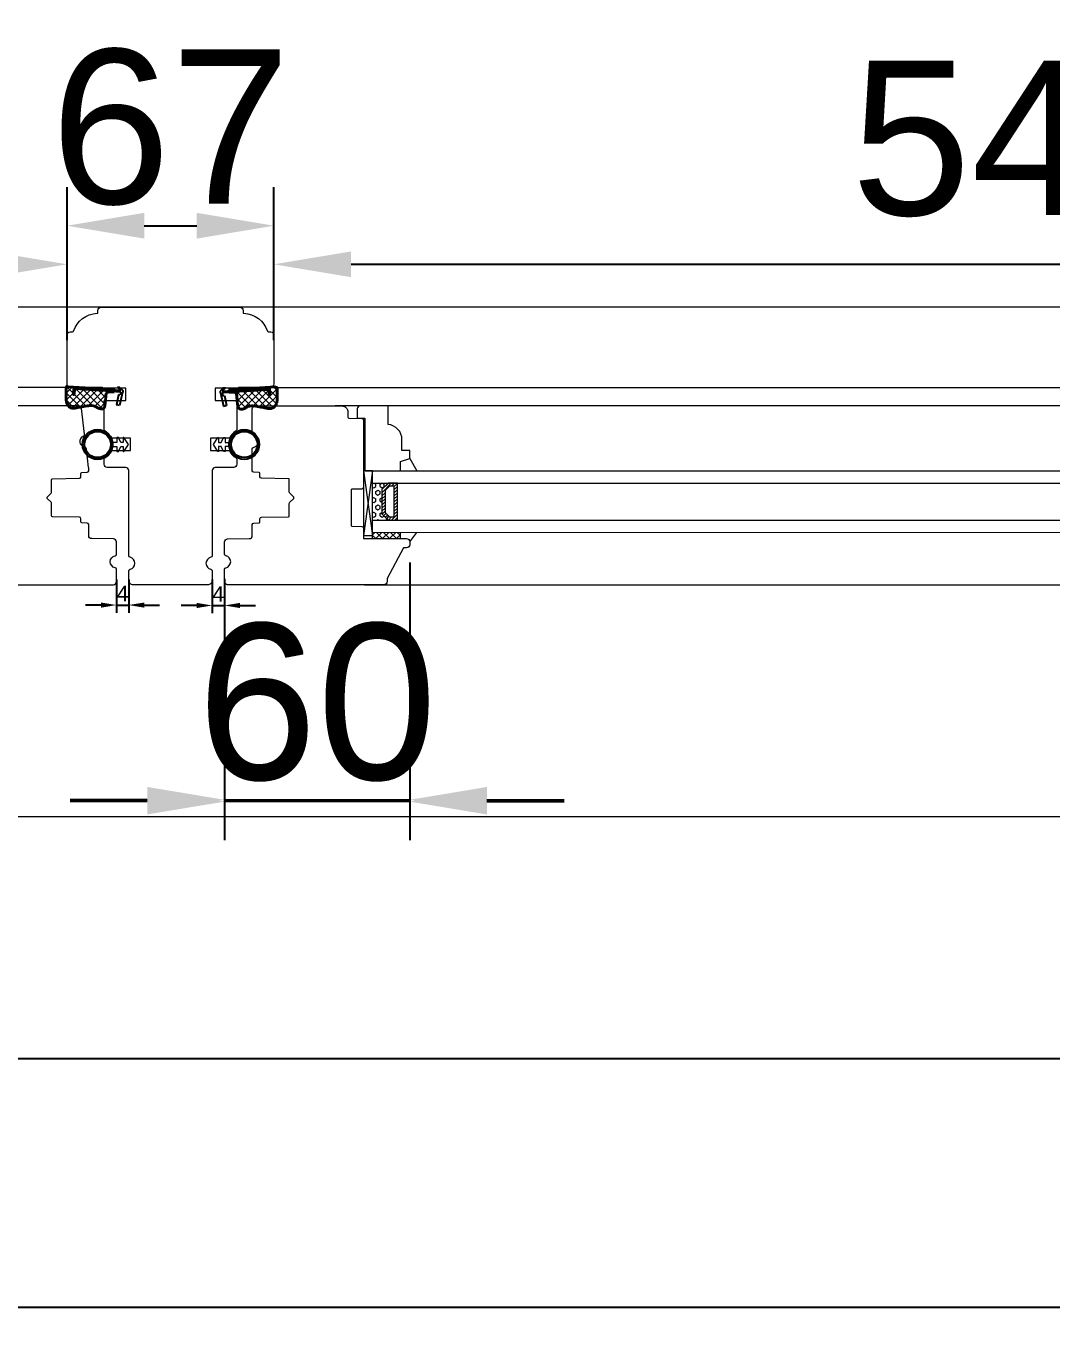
# Model space of a CAD drawing. Header units: millimetres. Extents: x 0 to 182016, y 11 to 3710.
# Drawn here: x 50343.5 to 50675.7, y 397.1 to 824.6 of the extents above; entities that cross this region are included whole.
import ezdxf

# ---------------------------------------------------------------- set-up
doc = ezdxf.new("R2010")
doc.units = ezdxf.units.MM
for name, color, linetype, lineweight in [('Matmenys', 10, 'Continuous', 20), ('OTHER', 251, 'Continuous', 13), ('Stakta', 7, 'Continuous', 25), ('Testinės profilio linijos', 7, 'Continuous', 5)]:
    doc.layers.add(name, color=color, linetype=linetype, lineweight=lineweight)
doc.layers.add('Stiklo paketas', color=7, linetype='Continuous')
doc.styles.get("Standard").update_dxf_attribs({"font": 'arial.ttf'})
doc.dimstyles.new('2', dxfattribs={"dimscale": 2, "dimtxt": 2.5, "dimasz": 2.5, "dimexe": 1.25, "dimexo": 0.625, "dimtad": 1, "dimtxsty": 'Standard', "dimcen": 2.5, "dimadec": 0, "dimazin": 0, "dimtfac": 1, "dimtmove": 0, "dimatfit": 3, "dimfxl": 1, "dimarcsym": 0})
doc.dimstyles.new('Padidinti matmenys', dxfattribs={"dimscale": 10, "dimtxt": 5, "dimasz": 2.5, "dimexe": 1.25, "dimexo": 0.625, "dimtad": 1, "dimdec": 1, "dimtxsty": 'Standard', "dimcen": 2.5, "dimadec": 0, "dimazin": 0, "dimtfac": 1, "dimtdec": 1, "dimtmove": 0, "dimatfit": 3, "dimfxl": 1, "dimarcsym": 0})

# ---------------------------------------------------------------- blocks, each defined once
blk = doc.blocks.new('*D1505')
at = {"color": 0, "lineweight": -2, "transparency": 16777216}
for p, q in [((50467.72, 650.86), (50467.72, 561.47)), ((50407.72, 640.61), (50407.72, 561.47)), ((50382.72, 573.97), (50357.72, 573.97)), ((50407.72, 573.97), (50467.72, 573.97)), ((50492.72, 573.97), (50517.72, 573.97))]:
    blk.add_line(p, q, dxfattribs=at)
at = {"color": 0, "transparency": 16777216}
for points in [[(50382.72, 578.13), (50382.72, 569.8), (50407.72, 573.97)], [(50492.72, 578.13), (50492.72, 569.8), (50467.72, 573.97)]]:
    blk.add_solid(points, dxfattribs=at)
at = {"layer": 'Defpoints', "color": 0, "transparency": 16777216}
for p in [(50467.72, 657.11), (50407.72, 646.86), (50467.72, 573.97)]:
    blk.add_point(p, dxfattribs=at)
at = {"color": 0, "lineweight": 5, "transparency": 16777216, "insert": (50437.72, 605.75), "char_height": 50, "attachment_point": 5}
blk.add_mtext('60', dxfattribs=at)
blk = doc.blocks.new('*D1506')
at = {"layer": 'Defpoints', "color": 0, "transparency": 16777216}
for p in [(50403.72, 646.61), (50407.72, 646.86), (50407.72, 636.93)]:
    blk.add_point(p, dxfattribs=at)
at = {"layer": 'Matmenys', "color": 0, "lineweight": -2, "transparency": 16777216}
for p, q in [((50407.72, 645.61), (50407.72, 634.43)), ((50403.72, 645.36), (50403.72, 634.43)), ((50398.72, 636.93), (50393.72, 636.93)), ((50403.72, 636.93), (50407.72, 636.93)), ((50412.72, 636.93), (50417.72, 636.93))]:
    blk.add_line(p, q, dxfattribs=at)
at = {"layer": 'Matmenys', "color": 0, "transparency": 16777216}
for points in [[(50398.72, 637.77), (50398.72, 636.1), (50403.72, 636.93)], [(50412.72, 637.77), (50412.72, 636.1), (50407.72, 636.93)]]:
    blk.add_solid(points, dxfattribs=at)
at = {"layer": 'Matmenys', "color": 0, "lineweight": 5, "transparency": 16777216, "insert": (50405.72, 640.68), "char_height": 5, "attachment_point": 5}
blk.add_mtext('4', dxfattribs=at)
blk = doc.blocks.new('*D1499')
at = {"color": 0, "lineweight": -2, "transparency": 16777216}
for p, q in [((50423.72, 730.85), (50423.72, 759.98)), ((50972.49, 730.85), (50972.49, 759.98)), ((50448.72, 747.48), (50947.49, 747.48))]:
    blk.add_line(p, q, dxfattribs=at)
at = {"color": 0, "transparency": 16777216}
for points in [[(50448.72, 751.65), (50448.72, 743.31), (50423.72, 747.48)], [(50947.49, 751.65), (50947.49, 743.31), (50972.49, 747.48)]]:
    blk.add_solid(points, dxfattribs=at)
at = {"layer": 'Defpoints', "color": 0, "transparency": 16777216}
for p in [(50972.49, 747.48), (50423.72, 724.6), (50972.49, 724.6)]:
    blk.add_point(p, dxfattribs=at)
at = {"color": 0, "lineweight": 5, "transparency": 16777216, "insert": (50698.11, 783.78), "char_height": 50, "attachment_point": 5}
blk.add_mtext('548,8', dxfattribs=at)
blk = doc.blocks.new('*D1643')
at = {"color": 0, "lineweight": -2, "transparency": 16777216}
for p, q in [((49726, 637.36), (49726, 477.68)), ((52285.98, 637.36), (52285.98, 477.68)), ((49751, 490.18), (52260.98, 490.18))]:
    blk.add_line(p, q, dxfattribs=at)
at = {"color": 0, "transparency": 16777216}
for points in [[(49751, 494.35), (49751, 486.02), (49726, 490.18)], [(52260.98, 494.35), (52260.98, 486.02), (52285.98, 490.18)]]:
    blk.add_solid(points, dxfattribs=at)
at = {"layer": 'Defpoints', "color": 0, "transparency": 16777216}
for p in [(49726, 643.61), (52285.98, 643.61), (52285.98, 490.18)]:
    blk.add_point(p, dxfattribs=at)
at = {"color": 0, "lineweight": 5, "transparency": 16777216, "insert": (51005.99, 521.96), "char_height": 50, "attachment_point": 5}
blk.add_mtext('2560', dxfattribs=at)
blk = doc.blocks.new('*D1644')
at = {"layer": 'Defpoints', "color": 0, "transparency": 16777216}
for p in [(50372.72, 646.63), (50376.72, 646.63), (50376.72, 637.07)]:
    blk.add_point(p, dxfattribs=at)
at = {"layer": 'Matmenys', "color": 0, "lineweight": -2, "transparency": 16777216}
for p, q in [((50372.72, 645.38), (50372.72, 634.57)), ((50376.72, 645.38), (50376.72, 634.57)), ((50367.72, 637.07), (50362.72, 637.07)), ((50372.72, 637.07), (50376.72, 637.07)), ((50381.72, 637.07), (50386.72, 637.07))]:
    blk.add_line(p, q, dxfattribs=at)
at = {"layer": 'Matmenys', "color": 0, "transparency": 16777216}
for points in [[(50367.72, 637.9), (50367.72, 636.23), (50372.72, 637.07)], [(50381.72, 637.9), (50381.72, 636.23), (50376.72, 637.07)]]:
    blk.add_solid(points, dxfattribs=at)
at = {"layer": 'Matmenys', "color": 0, "transparency": 16777216, "insert": (50374.72, 640.82), "char_height": 5, "attachment_point": 5}
blk.add_mtext('4', dxfattribs=at)
blk = doc.blocks.new('*D2059')
at = {"color": 0, "lineweight": -2, "transparency": 16777216}
for p, q in [((50356.72, 722.9), (50356.72, 772.48)), ((50423.72, 722.9), (50423.72, 772.48)), ((50381.72, 759.98), (50398.72, 759.98))]:
    blk.add_line(p, q, dxfattribs=at)
at = {"color": 0, "transparency": 16777216}
for points in [[(50381.72, 764.15), (50381.72, 755.81), (50356.72, 759.98)], [(50398.72, 764.15), (50398.72, 755.81), (50423.72, 759.98)]]:
    blk.add_solid(points, dxfattribs=at)
at = {"layer": 'Defpoints', "color": 0, "transparency": 16777216}
for p in [(50423.72, 759.98), (50356.72, 716.65), (50423.72, 716.65)]:
    blk.add_point(p, dxfattribs=at)
at = {"color": 0, "lineweight": 5, "transparency": 16777216, "insert": (50390.22, 791.76), "char_height": 50, "attachment_point": 5}
blk.add_mtext('67', dxfattribs=at)
blk = doc.blocks.new('*D1645')
at = {"color": 0, "lineweight": -2, "transparency": 16777216}
for p, q in [((50467.72, 650.37), (50467.72, 560.88)), ((50407.72, 638.36), (50407.72, 560.88)), ((50382.72, 573.38), (50357.72, 573.38)), ((50467.72, 573.38), (50407.72, 573.38)), ((50492.72, 573.38), (50517.72, 573.38))]:
    blk.add_line(p, q, dxfattribs=at)
at = {"color": 0, "transparency": 16777216}
for points in [[(50382.72, 577.55), (50382.72, 569.22), (50407.72, 573.38)], [(50492.72, 577.55), (50492.72, 569.22), (50467.72, 573.38)]]:
    blk.add_solid(points, dxfattribs=at)
at = {"layer": 'Defpoints', "color": 0, "transparency": 16777216}
for p in [(50467.72, 656.62), (50407.72, 644.61), (50407.72, 573.38)]:
    blk.add_point(p, dxfattribs=at)
at = {"color": 0, "lineweight": 5, "transparency": 16777216, "insert": (50437.72, 605.16), "char_height": 50, "attachment_point": 5}
blk.add_mtext('60', dxfattribs=at)
blk = doc.blocks.new('*D1646')
at = {"color": 0, "lineweight": -2, "transparency": 16777216}
for p, q in [((49807.96, 730.85), (49807.96, 759.98)), ((50356.72, 730.85), (50356.72, 759.98)), ((50331.72, 747.48), (49832.96, 747.48))]:
    blk.add_line(p, q, dxfattribs=at)
at = {"color": 0, "transparency": 16777216}
for points in [[(49832.96, 751.65), (49832.96, 743.31), (49807.96, 747.48)], [(50331.72, 751.65), (50331.72, 743.31), (50356.72, 747.48)]]:
    blk.add_solid(points, dxfattribs=at)
at = {"layer": 'Defpoints', "color": 0, "transparency": 16777216}
for p in [(49807.96, 747.48), (49807.96, 724.6), (50356.72, 724.6)]:
    blk.add_point(p, dxfattribs=at)
at = {"color": 0, "lineweight": 5, "transparency": 16777216, "insert": (50082.34, 783.78), "char_height": 50, "attachment_point": 5}
blk.add_mtext('548,8', dxfattribs=at)
blk = doc.blocks.new('*D1647')
at = {"color": 0, "lineweight": -2, "transparency": 16777216}
for p, q in [((49682.7, 562.36), (49682.7, 397.12)), ((52329.28, 562.36), (52329.28, 397.12)), ((49707.7, 409.62), (52304.28, 409.62))]:
    blk.add_line(p, q, dxfattribs=at)
at = {"color": 0, "transparency": 16777216}
for points in [[(49707.7, 413.78), (49707.7, 405.45), (49682.7, 409.62)], [(52304.28, 413.78), (52304.28, 405.45), (52329.28, 409.62)]]:
    blk.add_solid(points, dxfattribs=at)
at = {"layer": 'Defpoints', "color": 0, "transparency": 16777216}
for p in [(49682.7, 568.61), (52329.28, 568.61), (52329.28, 409.62)]:
    blk.add_point(p, dxfattribs=at)
at = {"color": 0, "lineweight": 5, "transparency": 16777216, "insert": (51005.99, 445.91), "char_height": 50, "attachment_point": 5}
blk.add_mtext('2646,6', dxfattribs=at)

msp = doc.modelspace()

# ---------------------------------------------------------------- hatches: boundary and pattern name
at = {"lineweight": 0}
h = msp.add_hatch(dxfattribs=at)
h.set_pattern_fill('HEX', color=256, scale=0.25, angle=90, style=0)
h.set_pattern_definition([(90, (32108.4537, -12242.8024), (1.374815, -4e-16), [0.79375, -1.5875]), (330, (32108.4537, -12242.8024), (-0.6874075, -1.190624716), [0.79375, -1.5875]), (30, (32108.4537, -12242.0086), (0.6874075, -1.190624716), [0.79375, -1.5875])])
h.paths.add_polyline_path([(50455.7247052, 664.6059121), (50460.7247052, 664.6059121), (50458.7247052, 666.6059121), (50458.7247052, 674.6059121), (50460.7247052, 676.6059121), (50455.7247052, 676.6066212)])
h = msp.add_hatch(dxfattribs=at)
h.set_pattern_fill('JIS_WOOD', color=256, angle=90, style=0)
h.set_pattern_definition([(45, (32108.4537, -12242.8024), (0.5, -0.5), [])])
h.paths.add_polyline_path([(50458.7247052, 674.6059121), (50458.7247052, 666.6059121), (50460.7247052, 664.6059121), (50463.7247052, 664.6059121), (50463.7424386, 676.6424947), (50460.7247052, 676.6059121)])
h.paths.add_polyline_path([(50459.7247052, 667.0201257), (50459.7247052, 674.1916986), (50461.1389188, 675.6059121), (50462.7247052, 675.6059121), (50462.7247052, 665.6059121), (50461.1389188, 665.6059121)], flags=16)
at = {"lineweight": 0, "ltscale": 0.5}
h = msp.add_hatch(dxfattribs=at)
h.set_pattern_fill('ANSI37', color=256, scale=0.5, angle=90, style=0)
h.set_pattern_definition([(135, (50452.2247, 658.6066), (-1.12253, -1.12253), []), (225, (50452.2247, 658.6066), (1.12253, -1.12253), [])])
h.paths.add_polyline_path([(50464.7247052, 660.6066212), (50455.7247052, 660.6066212), (50455.7247052, 658.6066212), (50464.7247052, 658.6066212)])
at = {"layer": 'Matmenys'}
h = msp.add_hatch(dxfattribs=at)
h.set_pattern_fill('ANSI37', color=252, scale=0.5, angle=-180, style=0)
h.set_pattern_definition([(225, (-208210.9353, -1098775.0854), (1.1225320151, -1.1225320151), []), (315, (-208210.9353, -1098775.0854), (1.1225320151, 1.1225320151), [])])
edge = h.paths.add_edge_path()
edge.add_arc((50359.3131523, 706.9121975), 0.1, 86.410654388, 176.410654388)
edge.add_line((50359.2133484, 706.918458), (50359.1162652, 705.3707722))
edge.add_arc((50358.8667556, 705.3864235), 0.25, 176.410654388, 356.410654388, ccw=False)
edge.add_line((50358.617246, 705.4020747), (50358.7456317, 707.4487796))
edge.add_arc((50358.8454355, 707.4425191), 0.1, 86.410654381, 176.410654388, ccw=False)
edge.add_line((50358.851696, 707.542323), (50358.856441, 707.617966))
edge.add_line((50358.856441, 707.617966), (50356.8746401, 707.7422804))
edge.add_spline(control_points=[(50356.8746401, 707.7422804), (50356.7954816, 707.730478), (50356.7254899, 707.7193025), (50356.6417391, 707.6975086), (50356.6181748, 707.6881227), (50356.5942918, 707.6754279), (50356.5862322, 707.6691786), (50356.5617443, 707.6435898), (50356.5428515, 707.6143528), (50356.5091481, 707.510033), (50356.4960262, 707.4371008), (50356.476324, 707.1841178), (50356.4868224, 706.9702836), (50356.5061505, 706.5278052), (50356.5106259, 706.3084763), (50356.5117021, 705.8885854), (50356.5086701, 705.6854993), (50356.4959596, 705.0952919), (50356.4827832, 704.7272418), (50356.4830449, 703.9740604), (50356.5015412, 703.5973105), (50356.6047276, 703.0042061), (50356.6646216, 702.7766351), (50356.8176572, 702.3795339), (50356.9004066, 702.2077463), (50357.1044068, 701.8665785), (50357.2245216, 701.7003759), (50357.4919667, 701.4092161), (50357.6396404, 701.2856361), (50357.9208249, 701.1259174), (50358.0561212, 701.0783634), (50358.35742, 701.0187585), (50358.52102, 701.0080552), (50359.1056168, 701.021799), (50359.5695324, 701.1165533), (50360.4620285, 701.2882955), (50360.8891087, 701.3719901), (50361.9674573, 701.5831764), (50362.6255079, 701.7169105), (50363.6186098, 701.8418365), (50363.922211, 701.8723304), (50364.5442546, 701.8966658), (50364.8601587, 701.8891251), (50365.4093669, 701.8042407), (50365.6454503, 701.7429021), (50366.0461017, 701.5704418), (50366.2047343, 701.4755933), (50366.503393, 701.2913249), (50366.6448503, 701.2014674), (50366.9466332, 701.0453843), (50367.1116859, 700.9754142), (50367.4768076, 700.855683), (50367.6777577, 700.8126804), (50368.0171743, 700.7887817), (50368.1591598, 700.8019875), (50368.3543805, 700.8620268), (50368.4197083, 700.898767), (50368.5464316, 701.0073161), (50368.6056095, 701.0793822), (50368.762687, 701.3434698), (50368.8441867, 701.5845781), (50368.960804, 702.1349891), (50368.9973355, 702.4431842), (50369.050607, 703.039402), (50369.0698294, 703.326953), (50369.1131889, 703.8574428), (50369.1353251, 704.1057013), (50369.1715394, 704.5105036), (50369.1856258, 704.6679069), (50369.2137479, 704.9918393), (50369.228784, 705.1701565), (50369.297069, 705.4730236), (50369.332704, 705.5908456), (50369.4283008, 705.8033244), (50369.4814477, 705.8972392), (50369.6000884, 706.0424329), (50369.6557107, 706.0974511), (50369.7794779, 706.186543), (50369.8431049, 706.2194224), (50369.961969, 706.2675906), (50370.019046, 706.2844718), (50370.1196264, 706.3104158), (50370.164022, 706.3201333), (50370.2050183, 706.3291693)], knot_values=[0, 0, 0, 0, 0.2245066002, 0.2245066002, 0.377043448, 0.377043448, 0.5295802957, 0.5295802957, 0.8082977366, 0.8082977366, 1.0870151774, 1.0870151774, 1.6244414062, 1.6244414062, 2.161867635, 2.161867635, 2.6992938638, 2.6992938638, 3.7741463214, 3.7741463214, 5.0334406395, 5.0334406395, 5.8656302806, 5.8656302806, 6.5060139406, 6.5060139406, 7.1463976006, 7.1463976006, 7.7996240151, 7.7996240151, 8.3563201169, 8.3563201169, 8.9130162187, 8.9130162187, 10.239934143, 10.239934143, 11.5668520673, 11.5668520673, 13.5970761059, 13.5970761059, 14.4582175179, 14.4582175179, 15.3193589298, 15.3193589298, 15.9856015553, 15.9856015553, 16.5061017172, 16.5061017172, 17.0266018791, 17.0266018791, 17.547102041, 17.547102041, 18.1672448488, 18.1672448488, 18.7176261004, 18.7176261004, 19.1465766047, 19.1465766047, 19.5755271091, 19.5755271091, 20.3898249977, 20.3898249977, 21.2041228863, 21.2041228863, 21.9655448497, 21.9655448497, 22.7269668131, 22.7269668131, 23.2229068178, 23.2229068178, 23.7188468224, 23.7188468224, 24.0184411081, 24.0184411081, 24.2549295987, 24.2549295987, 24.4119994701, 24.4119994701, 24.5501072405, 24.5501072405, 24.6882150108, 24.6882150108, 24.8099116426, 24.8099116426, 24.8099116426, 24.8099116426], degree=3, periodic=0)
edge.add_line((50370.2050183, 706.3291693), (50359.3194128, 707.0120013))
h = msp.add_hatch(dxfattribs=at)
h.set_pattern_fill('ANSI37', color=252, scale=0.5, angle=-180, style=0)
h.set_pattern_definition([(225, (-208864.6806, -1098775.0854), (1.1225320151, -1.1225320151), []), (315, (-208864.6806, -1098775.0854), (1.1225320151, 1.1225320151), [])])
edge = h.paths.add_edge_path()
edge.add_arc((50421.8105534, 706.726351), 0.1, 363.589345612, 453.589345612, ccw=False)
edge.add_line((50421.9103572, 706.7326115), (50422.0074404, 705.1849258))
edge.add_arc((50422.25695, 705.200577), 0.25, 183.589345612, 363.589345612)
edge.add_line((50422.5064596, 705.2162282), (50422.378074, 707.2629332))
edge.add_arc((50422.2782701, 707.2566727), 0.1, 363.589345612, 453.589345619)
edge.add_line((50422.2720096, 707.3564765), (50422.2672647, 707.4321195))
edge.add_line((50422.2672647, 707.4321195), (50424.2490656, 707.5564339))
edge.add_spline(control_points=[(50424.2490656, 707.5564339), (50424.3282241, 707.5446315), (50424.3982157, 707.533456), (50424.4819665, 707.5116621), (50424.5055308, 707.5022763), (50424.5294139, 707.4895814), (50424.5374735, 707.4833321), (50424.5619613, 707.4577433), (50424.5808542, 707.4285063), (50424.6145575, 707.3241865), (50424.6276795, 707.2512543), (50424.6473816, 706.9982713), (50424.6368833, 706.7844372), (50424.6175551, 706.3419587), (50424.6130798, 706.1226299), (50424.6120036, 705.702739), (50424.6150356, 705.4996528), (50424.627746, 704.9094455), (50424.6409225, 704.5413954), (50424.6406608, 703.7882139), (50424.6221644, 703.4114641), (50424.5189781, 702.8183596), (50424.4590841, 702.5907887), (50424.3060484, 702.1936875), (50424.223299, 702.0218998), (50424.0192989, 701.6807321), (50423.8991841, 701.5145294), (50423.631739, 701.2233697), (50423.4840653, 701.0997897), (50423.2028807, 700.9400709), (50423.0675845, 700.892517), (50422.7662857, 700.832912), (50422.6026857, 700.8222087), (50422.0180889, 700.8359526), (50421.5541733, 700.9307068), (50420.6616772, 701.1024491), (50420.2345969, 701.1861437), (50419.1562483, 701.39733), (50418.4981977, 701.531064), (50417.5050958, 701.65599), (50417.2014947, 701.6864839), (50416.5794511, 701.7108193), (50416.263547, 701.7032786), (50415.7143388, 701.6183943), (50415.4782553, 701.5570556), (50415.0776039, 701.3845953), (50414.9189714, 701.2897468), (50414.6203126, 701.1054785), (50414.4788554, 701.0156209), (50414.1770725, 700.8595379), (50414.0120198, 700.7895677), (50413.6468981, 700.6698365), (50413.445948, 700.626834), (50413.1065314, 700.6029353), (50412.9645459, 700.6161411), (50412.7693252, 700.6761803), (50412.7039974, 700.7129205), (50412.577274, 700.8214696), (50412.5180962, 700.8935358), (50412.3610186, 701.1576234), (50412.279519, 701.3987316), (50412.1629017, 701.9491426), (50412.1263702, 702.2573377), (50412.0730987, 702.8535555), (50412.0538762, 703.1411065), (50412.0105168, 703.6715964), (50411.9883806, 703.9198548), (50411.9521663, 704.3246571), (50411.9380798, 704.4820605), (50411.9099577, 704.8059928), (50411.8949217, 704.9843101), (50411.8266367, 705.2871771), (50411.7910016, 705.4049991), (50411.6954049, 705.6174779), (50411.642258, 705.7113927), (50411.5236172, 705.8565865), (50411.467995, 705.9116046), (50411.3442278, 706.0006966), (50411.2806007, 706.033576), (50411.1617367, 706.0817441), (50411.1046596, 706.0986254), (50411.0040793, 706.1245693), (50410.9596837, 706.1342869), (50410.9186874, 706.1433228)], knot_values=[0, 0, 0, 0, 0.2245066002, 0.2245066002, 0.377043448, 0.377043448, 0.5295802957, 0.5295802957, 0.8082977366, 0.8082977366, 1.0870151774, 1.0870151774, 1.6244414062, 1.6244414062, 2.161867635, 2.161867635, 2.6992938638, 2.6992938638, 3.7741463214, 3.7741463214, 5.0334406395, 5.0334406395, 5.8656302806, 5.8656302806, 6.5060139406, 6.5060139406, 7.1463976006, 7.1463976006, 7.7996240151, 7.7996240151, 8.3563201169, 8.3563201169, 8.9130162187, 8.9130162187, 10.239934143, 10.239934143, 11.5668520673, 11.5668520673, 13.5970761059, 13.5970761059, 14.4582175179, 14.4582175179, 15.3193589298, 15.3193589298, 15.9856015553, 15.9856015553, 16.5061017172, 16.5061017172, 17.0266018791, 17.0266018791, 17.547102041, 17.547102041, 18.1672448488, 18.1672448488, 18.7176261004, 18.7176261004, 19.1465766047, 19.1465766047, 19.5755271091, 19.5755271091, 20.3898249977, 20.3898249977, 21.2041228863, 21.2041228863, 21.9655448497, 21.9655448497, 22.7269668131, 22.7269668131, 23.2229068178, 23.2229068178, 23.7188468224, 23.7188468224, 24.0184411081, 24.0184411081, 24.2549295987, 24.2549295987, 24.4119994701, 24.4119994701, 24.5501072405, 24.5501072405, 24.6882150108, 24.6882150108, 24.8099116426, 24.8099116426, 24.8099116426, 24.8099116426], degree=3, periodic=0)
edge.add_line((50410.9186874, 706.1433228), (50421.8042929, 706.8261549))

# ---------------------------------------------------------------- linework, layer by layer
at = {"color": 1}
for p, q in [((50356.8303998, 708.0390004), (50372.1552153, 707.0777057)), ((50356.8746401, 707.7422804), (50372.1095848, 706.7866231)), ((50370.2695911, 706.0362011), (50372.0300424, 705.9257716)), ((50424.2933058, 707.853154), (50408.9684904, 706.8918593)), ((50424.2490656, 707.5564339), (50409.0141208, 706.6007766)), ((50410.8541146, 705.8503546), (50409.0936633, 705.7399251))]:
    msp.add_line(p, q, dxfattribs=at)
for p, q in [((50358.7456317, 707.4487796), (50358.617246, 705.4020747)), ((50358.851696, 707.542323), (50358.856441, 707.617966)), ((50374.10996, 706.5852029), (50358.851696, 707.542323)), ((50359.2133484, 706.918458), (50359.1162652, 705.3707722)), ((50374.1531778, 706.0815092), (50359.3194128, 707.0120013)), ((50373.8068874, 707.6060475), (50373.0592467, 707.6529455)), ((50373.0592467, 707.6529455), (50374.10996, 706.5852029)), ((50374.6586403, 706.0498026), (50373.6751938, 701.7027121)), ((50373.8068874, 707.6060475), (50374.8372287, 706.5395828)), ((50374.1531778, 706.0815092), (50373.915983, 705.033046)), ((50374.8059262, 706.0405636), (50374.6586403, 706.0498026)), ((50374.8372287, 706.5395828), (50374.8059262, 706.0405636)), ((50407.3168183, 707.420201), (50406.286477, 706.3537364)), ((50406.286477, 706.3537364), (50406.3177795, 705.8547172)), ((50406.3177795, 705.8547172), (50406.4650654, 705.8639561)), ((50406.4650654, 705.8639561), (50407.4485119, 701.5168657)), ((50406.9705278, 705.8956628), (50421.8042929, 706.8261549)), ((50406.9705278, 705.8956628), (50407.2077227, 704.8471996)), ((50408.064459, 707.467099), (50407.0137457, 706.3993565)), ((50407.0137457, 706.3993565), (50422.2720096, 707.3564765)), ((50407.3168183, 707.420201), (50408.064459, 707.467099)), ((50421.9103572, 706.7326115), (50422.0074404, 705.1849258)), ((50422.2720096, 707.3564765), (50422.2672647, 707.4321195)), ((50422.378074, 707.2629332), (50422.5064596, 705.2162282)), ((50373.428307, 705.1433735), (50372.6998418, 701.9233669)), ((50373.6751938, 701.7027121), (50372.6998418, 701.9233669)), ((50373.915983, 705.033046), (50373.428307, 705.1433735)), ((50407.2077227, 704.8471996), (50407.6953986, 704.957527)), ((50407.4485119, 701.5168657), (50408.4238639, 701.7375205)), ((50407.6953986, 704.957527), (50408.4238639, 701.7375205))]:
    msp.add_line(p, q)
at = {"lineweight": 0}
for p, q in [((50467.7247052, 684.6066212), (50470.0113703, 680.6066212)), ((50455.7247052, 680.6059121), (50452.7247052, 659.6059121)), ((50452.7247052, 680.6059121), (50455.7247052, 659.6059121)), ((50455.7247052, 658.6066212), (50455.7247052, 661.6066212)), ((50464.7247052, 658.6066212), (50464.7247052, 660.6066212)), ((50467.7247052, 657.6066212), (50470.0113703, 660.6066212))]:
    msp.add_line(p, q, dxfattribs=at)
at = {"lineweight": 5}
msp.add_line((49682.698014, 568.6066212), (52329.27919, 568.6066212), dxfattribs=at)
at = {"lineweight": 0}
msp.add_lwpolyline([(50460.7247052, 695.6066212), (50460.7247052, 701.6066212), (50451.7247052, 701.6066212, 0.4142135624), (50450.7247052, 700.6066212), (50450.7247052, 697.6066212), (50453.2247052, 697.6066212), (50453.2247052, 680.6066212), (50464.7247052, 680.6066212), (50464.7247052, 683.6066212), (50467.7247052, 684.6066212), (50467.7247052, 687.1066212), (50465.2247052, 687.1066212), (50465.2247052, 690.631684, 0.3851703882), (50460.7247052, 695.6066212)], format="xyb", dxfattribs=at)
for points in [[(50452.7247052, 680.6059121), (50452.7247052, 659.6059121), (50455.7247052, 659.6059121), (50455.7247052, 680.6059121)], [(50458.7247052, 674.6059121), (50458.7247052, 666.6059121), (50460.7247052, 664.6059121), (50463.7247052, 664.6059121), (50463.7247052, 676.6059121), (50460.7247052, 676.6059121)], [(50459.7247052, 674.1916986), (50459.7247052, 667.0201257), (50461.1389188, 665.6059121), (50462.7247052, 665.6059121), (50462.7247052, 675.6059121), (50461.1389188, 675.6059121)]]:
    msp.add_lwpolyline(points, close=True, dxfattribs=at)
at = {"color": 18, "linetype": 'ByBlock', "true_color": 0x000000}
for centre, radius in [((50366.6197767, 689.0967907), 4.85), ((50366.6197767, 689.0967907), 4.25), ((50414.1172194, 689.1055557), 4.85), ((50414.1172194, 689.1055557), 4.25)]:
    msp.add_circle(centre, radius, dxfattribs=at)
for centre, radius, start, end in [((50358.8667556, 705.3864235), 0.25, 176.410654391, 356.410654391), ((50358.8454355, 707.4425191), 0.1, 86.410654384, 176.410654391), ((50359.3131523, 706.9121975), 0.1, 86.410654384, 176.410654391), ((50421.8105534, 706.726351), 0.1, 3.589345609, 93.589345613), ((50422.2782701, 707.2566727), 0.1, 3.589345609, 93.589345613), ((50422.25695, 705.200577), 0.25, 183.589345609, 3.589345609)]:
    msp.add_arc(centre, radius, start, end)
at = {"color": 1}
for points in [[(50356.8303998, 708.0390004), (50356.4688995, 707.9485037), (50356.1993586, 706.6746452), (50356.6877479, 701.9822722), (50357.7309457, 700.892266), (50359.8944176, 700.8736495), (50361.5924574, 701.2040235), (50363.7578983, 701.5509398), (50365.7946199, 701.351511), (50366.6228647, 700.875342), (50368.4774049, 700.5950787), (50369.3698507, 703.3072572), (50369.4970183, 704.7861328), (50369.6149896, 705.4734007), (50369.9171953, 705.9152861), (50370.2695911, 706.0362011)], [(50424.2933058, 707.853154), (50424.6548062, 707.7626572), (50424.9243471, 706.4887987), (50424.4359577, 701.7964257), (50423.39276, 700.7064195), (50421.2292881, 700.6878031), (50419.5312483, 701.018177), (50417.3658074, 701.3650933), (50415.3290857, 701.1656646), (50414.500841, 700.6894956), (50412.6463008, 700.4092322), (50411.7538549, 703.1214108), (50411.6266874, 704.6002864), (50411.508716, 705.2875542), (50411.2065104, 705.7294396), (50410.8541146, 705.8503546)]]:
    msp.add_spline(points, degree=3, dxfattribs=at)
for points in [[(50356.8746401, 707.7422804), (50356.7954816, 707.730478), (50356.7254899, 707.7193025), (50356.6417391, 707.6975086), (50356.6181748, 707.6881227), (50356.5942918, 707.6754279), (50356.5862322, 707.6691786), (50356.5617443, 707.6435898), (50356.5428515, 707.6143528), (50356.5091481, 707.510033), (50356.4960262, 707.4371008), (50356.476324, 707.1841178), (50356.4868224, 706.9702836), (50356.5061505, 706.5278052), (50356.5106259, 706.3084763), (50356.5117021, 705.8885854), (50356.5086701, 705.6854993), (50356.4959596, 705.0952919), (50356.4827832, 704.7272418), (50356.4830449, 703.9740604), (50356.5015412, 703.5973105), (50356.6047276, 703.0042061), (50356.6646216, 702.7766351), (50356.8176572, 702.3795339), (50356.9004066, 702.2077463), (50357.1044068, 701.8665785), (50357.2245216, 701.7003759), (50357.4919667, 701.4092161), (50357.6396404, 701.2856361), (50357.9208249, 701.1259174), (50358.0561212, 701.0783634), (50358.35742, 701.0187585), (50358.52102, 701.0080552), (50359.1056168, 701.021799), (50359.5695324, 701.1165533), (50360.4620285, 701.2882955), (50360.8891087, 701.3719901), (50361.9674573, 701.5831764), (50362.6255079, 701.7169105), (50363.6186098, 701.8418365), (50363.922211, 701.8723304), (50364.5442546, 701.8966658), (50364.8601587, 701.8891251), (50365.4093669, 701.8042407), (50365.6454503, 701.7429021), (50366.0461017, 701.5704418), (50366.2047343, 701.4755933), (50366.503393, 701.2913249), (50366.6448503, 701.2014674), (50366.9466332, 701.0453843), (50367.1116859, 700.9754142), (50367.4768076, 700.855683), (50367.6777577, 700.8126804), (50368.0171743, 700.7887817), (50368.1591598, 700.8019875), (50368.3543805, 700.8620268), (50368.4197083, 700.898767), (50368.5464316, 701.0073161), (50368.6056095, 701.0793822), (50368.762687, 701.3434698), (50368.8441867, 701.5845781), (50368.960804, 702.1349891), (50368.9973355, 702.4431842), (50369.050607, 703.039402), (50369.0698294, 703.326953), (50369.1131889, 703.8574428), (50369.1353251, 704.1057013), (50369.1715394, 704.5105036), (50369.1856258, 704.6679069), (50369.2137479, 704.9918393), (50369.228784, 705.1701565), (50369.297069, 705.4730236), (50369.332704, 705.5908456), (50369.4283008, 705.8033244), (50369.4814477, 705.8972392), (50369.6000884, 706.0424329), (50369.6557107, 706.0974511), (50369.7794779, 706.186543), (50369.8431049, 706.2194224), (50369.961969, 706.2675906), (50370.019046, 706.2844718), (50370.1196264, 706.3104158), (50370.164022, 706.3201333), (50370.2050183, 706.3291693)], [(50424.2490656, 707.5564339), (50424.3282241, 707.5446315), (50424.3982157, 707.533456), (50424.4819665, 707.5116621), (50424.5055308, 707.5022763), (50424.5294139, 707.4895814), (50424.5374735, 707.4833321), (50424.5619613, 707.4577433), (50424.5808542, 707.4285063), (50424.6145575, 707.3241865), (50424.6276795, 707.2512543), (50424.6473816, 706.9982713), (50424.6368833, 706.7844372), (50424.6175551, 706.3419587), (50424.6130798, 706.1226299), (50424.6120036, 705.702739), (50424.6150356, 705.4996528), (50424.627746, 704.9094455), (50424.6409225, 704.5413954), (50424.6406608, 703.7882139), (50424.6221644, 703.4114641), (50424.5189781, 702.8183596), (50424.4590841, 702.5907887), (50424.3060484, 702.1936875), (50424.223299, 702.0218998), (50424.0192989, 701.6807321), (50423.8991841, 701.5145294), (50423.631739, 701.2233697), (50423.4840653, 701.0997897), (50423.2028807, 700.9400709), (50423.0675845, 700.892517), (50422.7662857, 700.832912), (50422.6026857, 700.8222087), (50422.0180889, 700.8359526), (50421.5541733, 700.9307068), (50420.6616772, 701.1024491), (50420.2345969, 701.1861437), (50419.1562483, 701.39733), (50418.4981977, 701.531064), (50417.5050958, 701.65599), (50417.2014947, 701.6864839), (50416.5794511, 701.7108193), (50416.263547, 701.7032786), (50415.7143388, 701.6183943), (50415.4782553, 701.5570556), (50415.0776039, 701.3845953), (50414.9189714, 701.2897468), (50414.6203126, 701.1054785), (50414.4788554, 701.0156209), (50414.1770725, 700.8595379), (50414.0120198, 700.7895677), (50413.6468981, 700.6698365), (50413.445948, 700.626834), (50413.1065314, 700.6029353), (50412.9645459, 700.6161411), (50412.7693252, 700.6761803), (50412.7039974, 700.7129205), (50412.577274, 700.8214696), (50412.5180962, 700.8935358), (50412.3610186, 701.1576234), (50412.279519, 701.3987316), (50412.1629017, 701.9491426), (50412.1263702, 702.2573377), (50412.0730987, 702.8535555), (50412.0538762, 703.1411065), (50412.0105168, 703.6715964), (50411.9883806, 703.9198548), (50411.9521663, 704.3246571), (50411.9380798, 704.4820605), (50411.9099577, 704.8059928), (50411.8949217, 704.9843101), (50411.8266367, 705.2871771), (50411.7910016, 705.4049991), (50411.6954049, 705.6174779), (50411.642258, 705.7113927), (50411.5236172, 705.8565865), (50411.467995, 705.9116046), (50411.3442278, 706.0006966), (50411.2806007, 706.033576), (50411.1617367, 706.0817441), (50411.1046596, 706.0986254), (50411.0040793, 706.1245693), (50410.9596837, 706.1342869), (50410.9186874, 706.1433228)]]:
    msp.add_open_spline(points, degree=3, knots=[0, 0, 0, 0, 0.2245066002, 0.2245066002, 0.377043448, 0.377043448, 0.5295802957, 0.5295802957, 0.8082977366, 0.8082977366, 1.0870151774, 1.0870151774, 1.6244414062, 1.6244414062, 2.161867635, 2.161867635, 2.6992938638, 2.6992938638, 3.7741463214, 3.7741463214, 5.0334406395, 5.0334406395, 5.8656302806, 5.8656302806, 6.5060139406, 6.5060139406, 7.1463976006, 7.1463976006, 7.7996240151, 7.7996240151, 8.3563201169, 8.3563201169, 8.9130162187, 8.9130162187, 10.239934143, 10.239934143, 11.5668520673, 11.5668520673, 13.5970761059, 13.5970761059, 14.4582175179, 14.4582175179, 15.3193589298, 15.3193589298, 15.9856015553, 15.9856015553, 16.5061017172, 16.5061017172, 17.0266018791, 17.0266018791, 17.547102041, 17.547102041, 18.1672448488, 18.1672448488, 18.7176261004, 18.7176261004, 19.1465766047, 19.1465766047, 19.5755271091, 19.5755271091, 20.3898249977, 20.3898249977, 21.2041228863, 21.2041228863, 21.9655448497, 21.9655448497, 22.7269668131, 22.7269668131, 23.2229068178, 23.2229068178, 23.7188468224, 23.7188468224, 24.0184411081, 24.0184411081, 24.2549295987, 24.2549295987, 24.4119994701, 24.4119994701, 24.5501072405, 24.5501072405, 24.6882150108, 24.6882150108, 24.8099116426, 24.8099116426, 24.8099116426, 24.8099116426], dxfattribs=at)
at = {"layer": 'OTHER'}
for points in [[(50371.4229866, 688.4867646), (50372.8388954, 688.4867646), (50372.8388954, 686.8414832), (50373.3645776, 686.8414832), (50374.1079186, 688.4867646), (50374.9005382, 688.4867646), (50374.9005382, 686.8414832), (50375.119429, 686.8414832), (50376.6223102, 689.0967907), (50375.119429, 691.3520982), (50374.9005382, 691.3520982), (50374.9005382, 689.7068169), (50374.1079186, 689.7068169), (50373.3645776, 691.3520982), (50372.8388954, 691.3520982), (50372.8388954, 689.7068169), (50371.4229866, 689.7068169)], [(50409.3140095, 688.4955295), (50407.8981007, 688.4955295), (50407.8981007, 686.8502481), (50407.3724185, 686.8502481), (50406.6290776, 688.4955295), (50405.8364579, 688.4955295), (50405.8364579, 686.8502481), (50405.6175671, 686.8502481), (50404.1146859, 689.1055557), (50405.6175671, 691.3608632), (50405.8364579, 691.3608632), (50405.8364579, 689.7155818), (50406.6290776, 689.7155818), (50407.3724185, 691.3608632), (50407.8981007, 691.3608632), (50407.8981007, 689.7155818), (50409.3140095, 689.7155818)]]:
    msp.add_lwpolyline(points, dxfattribs=at)
at = {"layer": 'Stakta', "color": 18, "lineweight": 5, "true_color": 0x000000}
msp.add_line((50453.1218194, 643.6066212), (51552.5695715, 643.6066212), dxfattribs=at)
for points in [[(50378.2247052, 643.6066212, -0.4142135624), (50376.7247052, 645.1066212), (50376.7247052, 648.1571314, -0.3563939587), (50377.1247052, 648.6470294, 0.8164965809), (50377.1247052, 652.566213, -0.3563939587), (50376.7247052, 653.0561109), (50376.7247052, 680.61531, 0.4116598905), (50375.7334318, 681.6152719), (50369.7159787, 681.6677854, -0.4116598905), (50368.7247052, 682.6677473), (50368.7247052, 684.3011486, -0.2720281141), (50368.9813188, 684.7379129, 0.164173551), (50371.1300299, 687.1055557), (50377.2247052, 687.1055557), (50377.2247052, 691.1055557), (50371.1300299, 691.1055557, 0.164173551), (50368.9813188, 693.4731984, -0.2720281141), (50368.7247052, 693.9099627), (50368.7247052, 703.3066212), (50375.7247052, 703.3066212), (50375.7247052, 707.3066212), (50368.4472624, 707.3066212, 0.2023892741), (50367.7334318, 707.6152719), (50357.7159787, 707.7026929, -0.4116598905), (50356.7247052, 708.7026548), (50356.7247052, 724.5978562, -0.4116598905), (50357.7159787, 725.5978182), (50358.5080368, 725.6047303, 0.3199404334), (50358.7898599, 725.8093602, -0.3090857966), (50366.4391706, 731.5976435, 0.4001549105), (50366.7247052, 731.8972945), (50366.7247052, 732.6066212, -0.4142135624), (50367.7247052, 733.6066212), (50412.7247052, 733.6066212, -0.4142135624), (50413.7247052, 732.6066212), (50413.7247052, 731.8972945, 0.4001549105), (50414.0102398, 731.5976435, -0.3090857966), (50421.6595505, 725.8093602, 0.3199404334), (50421.9413736, 725.6047303), (50422.7334318, 725.5978182, -0.4116598905), (50423.7247052, 724.5978562), (50423.7247052, 708.7026548, -0.4116598905), (50422.7334318, 707.7026929), (50412.7159787, 707.6152719, 0.2023892741), (50412.0021481, 707.3066212), (50404.7247052, 707.3066212), (50404.7247052, 703.3066212), (50411.7247052, 703.3066212), (50411.7247052, 693.9099627, -0.2720281142), (50411.4680917, 693.4731984, 0.164173551), (50409.3193805, 691.1055557), (50403.2247052, 691.1055557), (50403.2247052, 687.1055557), (50409.3193805, 687.1055557, 0.164173551), (50411.4680917, 684.7379129, -0.2720281141), (50411.7247052, 684.3011486), (50411.7247052, 682.6677473, -0.4116598905), (50410.7334318, 681.6677854), (50404.7159787, 681.6152719, 0.4116598905), (50403.7247052, 680.61531), (50403.7247052, 653.0561109, -0.3563939587), (50403.3247052, 652.566213, 0.816496581), (50403.3247052, 648.6470294, -0.3563939587), (50403.7247052, 648.1571314), (50403.7247052, 645.1066212, -0.4142135624), (50402.2247052, 643.6066212)], [(50419.2247052, 663.9963278), (50419.2247052, 665.0494494, -0.4091108014), (50419.715979, 665.5493733), (50428.429941, 665.7014761, 0.4091108014), (50428.7247052, 666.0014304), (50428.7247052, 670.0252503, -0.1989123674), (50428.8711518, 670.3788037), (50430.1368373, 671.6444892, 0.4142135624), (50430.1368373, 672.0687532), (50428.8711518, 673.3344386, -0.1989123674), (50428.7247052, 673.687992), (50428.7247052, 677.711812, 0.4091108014), (50428.429941, 678.0117663), (50419.715979, 678.1638691, -0.4091108014), (50419.2247052, 678.6637929), (50419.2247052, 679.7169146, 0.4040262259), (50418.9351751, 680.0167318), (50417.2072555, 680.0770721, -0.4040262258), (50416.7247052, 680.5767675), (50416.7247052, 687.6571314, -0.3563939587), (50417.1247052, 688.1470294, 0.8164965809), (50417.1247052, 692.066213, -0.3563939587), (50416.7247052, 692.5561109), (50416.7247052, 700.6066212, -0.4142135624), (50417.7247052, 701.6066212), (50445.7247052, 701.6066212, -0.4142135624), (50447.7247052, 699.6066212), (50447.7247052, 697.9040145, 0.4116598905), (50448.0220873, 697.604026), (50452.2290685, 697.5673122, -0.4116598905), (50452.7247052, 697.0673312), (50452.7247052, 675.1371843, -0.4116598905), (50452.2290685, 674.6372033), (50449.0220873, 674.6092164, 0.4116598905), (50448.7247052, 674.3092278), (50448.7247052, 662.9040145, 0.4116598905), (50449.0220873, 662.604026), (50452.2290685, 662.5760391, -0.4116598905), (50452.7247052, 662.0760581), (50452.7247052, 658.6066212), (50466.7247052, 658.6066212, -0.4142135624), (50467.7247052, 657.6066212), (50467.7247052, 656.6153861, -0.4116598905), (50466.7334318, 655.6154242), (50465.7247052, 655.6066212), (50460.4661371, 645.716693, 0.1227845609), (50460.4076109, 645.4819572), (50460.4076109, 644.6066212, -0.4142135624), (50459.4076109, 643.6066212), (50408.7247052, 643.6066212, -0.4142135624), (50407.7247052, 644.6066212), (50407.7247052, 648.6571314, -0.3563939587), (50408.1247052, 649.1470294, 0.8164965809), (50408.1247052, 653.066213, -0.3563939587), (50407.7247052, 653.5561109), (50407.7247052, 657.5367682, -0.4116598905), (50408.7159787, 658.5367301), (50415.7334318, 658.5979705, 0.4116598905), (50416.7247052, 659.5979324), (50416.7247052, 663.1364578, -0.4040361542), (50417.2072555, 663.6361703), (50418.9351751, 663.6965106, 0.4040262258)]]:
    msp.add_lwpolyline(points, format="xyb", close=True, dxfattribs=at)
msp.add_lwpolyline([(50321.0417995, 643.6066212), (50371.7247052, 643.6066212, 0.4142135624), (50372.7247052, 644.6066212), (50372.7247052, 648.6571314, 0.3563939587), (50372.3247052, 649.1470294, -0.8164965809), (50372.3247052, 653.066213, 0.3563939587), (50372.7247052, 653.5561109), (50372.7247052, 657.5367682, 0.4116598905), (50371.7334317, 658.5367301), (50364.7159787, 658.5979705, -0.4116598905), (50363.7247052, 659.5979324), (50363.7247052, 663.1364578, 0.4040361542), (50363.242155, 663.6361703), (50361.5142354, 663.6965106, -0.4040262258), (50361.2247052, 663.9963278), (50361.2247052, 665.0494494, 0.4091108014), (50360.7334314, 665.5493733), (50352.0194695, 665.7014761, -0.4091108014), (50351.7247052, 666.0014304), (50351.7247052, 670.0252503, 0.1989123674), (50351.5782586, 670.3788037), (50350.3125732, 671.6444892, -0.4142135624), (50350.3125732, 672.0687532), (50351.5782586, 673.3344386, 0.1989123674), (50351.7247052, 673.687992), (50351.7247052, 677.711812, -0.4091108014), (50352.0194695, 678.0117663), (50360.7334314, 678.1638691, 0.4091108014), (50361.2247052, 678.6637929), (50361.2247052, 679.7169146, -0.4040262258), (50361.5142354, 680.0167318), (50363.242155, 680.0770721, 0.4040262258), (50363.7247052, 680.5767675), (50363.7247052, 681.5454586, 0.0305527633), (50363.7172514, 681.6673279), (50362.9755624, 687.7078997, 0.3282648586), (50362.5687526, 688.1388963, -0.7358200833), (50362.1033466, 691.9293238, 0.3282648586), (50362.3938049, 692.4459341), (50361.3768349, 700.7284905, 0.3788661087), (50360.3842887, 701.6066212), (50334.7247052, 701.6066212, 0.4142135624)], format="xyb", dxfattribs=at)
at = {"layer": 'Stiklo paketas', "lineweight": 5}
for p, q in [((50455.7247052, 680.6068786), (50940.488602, 680.6068786)), ((50455.7247052, 676.6068786), (50940.488602, 676.6068786)), ((50455.7247052, 664.6068786), (50940.488602, 664.6068786)), ((50455.7247052, 660.6524352), (50940.488602, 660.5944776))]:
    msp.add_line(p, q, dxfattribs=at)
at = {"layer": 'Testinės profilio linijos', "lineweight": 5}
for p, q in [((52215.0163691, 733.6066212), (49777.9608084, 733.6066212)), ((50367.8562426, 707.6066212), (49796.829271, 707.6066212)), ((50423.22469, 707.6066212), (50983.6201394, 707.6066212)), ((50950.4876824, 701.606621), (50443.6299582, 701.6066212))]:
    msp.add_line(p, q, dxfattribs=at)

# ---------------------------------------------------------------- dimensions: what is measured, and where the dimension line sits
at = {"color": 1, "lineweight": 5}
for base, p1, p2, picture, middle in [((50423.7247052, 759.9807792), (50356.7247052, 716.6502555), (50423.7247052, 716.6502555), '*D2059', (50390.2247052, 759.9807792)), ((50467.7247052, 573.9681096), (50407.7247052, 646.8566212), (50467.7247052, 657.1066212), '*D1505', (50437.7247052, 573.9681096)), ((50407.7247053, 573.3821401), (50467.7247053, 656.6153861), (50407.7247053, 644.6066212), '*D1645', (50437.7247053, 573.3821401))]:
    dim = msp.add_linear_dim(base=base, p1=p1, p2=p2, angle=180, dimstyle='Padidinti matmenys', dxfattribs=at)
    dim.commit()
    dim.dimension.update_dxf_attribs({"geometry": picture, "text_midpoint": middle, "dimtype": 160})
dim = msp.add_linear_dim(base=(49807.9608084, 747.4807792), p1=(50356.7247052, 724.5978562), p2=(49807.9608084, 724.5978562), angle=180, dimstyle='Padidinti matmenys', dxfattribs=at)
dim.commit()
dim.dimension.update_dxf_attribs({"geometry": '*D1646', "text_midpoint": (50082.3427568, 783.7785282)})
for base, p1, p2, picture, middle in [((50972.488602, 747.4807792), (50423.7247052, 724.5978562), (50972.488602, 724.5978562), '*D1499', (50698.1066536, 783.7785282)), ((52285.9779198, 490.1834232), (49725.9992842, 643.6066212), (52285.9779198, 643.6066212), '*D1643', (51005.988602, 521.9620725)), ((52329.27919, 409.6163798), (49682.698014, 568.6066212), (52329.27919, 568.6066212), '*D1647', (51005.988602, 445.9141288))]:
    dim = msp.add_linear_dim(base=base, p1=p1, p2=p2, dimstyle='Padidinti matmenys', dxfattribs=at)
    dim.commit()
    dim.dimension.update_dxf_attribs({"geometry": picture, "text_midpoint": middle})
at = {"layer": 'Matmenys'}
dim = msp.add_linear_dim(base=(50376.7247052, 637.067339), p1=(50372.7247052, 646.6318763), p2=(50376.7247052, 646.6318763), angle=180, dimstyle='2', override={"dimdec": 6}, dxfattribs=at)
dim.commit()
dim.dimension.update_dxf_attribs({"geometry": '*D1644', "text_midpoint": (50374.7247052, 637.067339), "dimtype": 160})
at = {"layer": 'Matmenys', "lineweight": 5}
dim = msp.add_linear_dim(base=(50407.7247052, 636.9328469), p1=(50403.7247052, 646.6066212), p2=(50407.7247052, 646.8566212), angle=180, dimstyle='2', dxfattribs=at)
dim.commit()
dim.dimension.update_dxf_attribs({"geometry": '*D1506', "text_midpoint": (50405.7247052, 636.9328469), "dimtype": 160})

doc.saveas('drawing.dxf')
